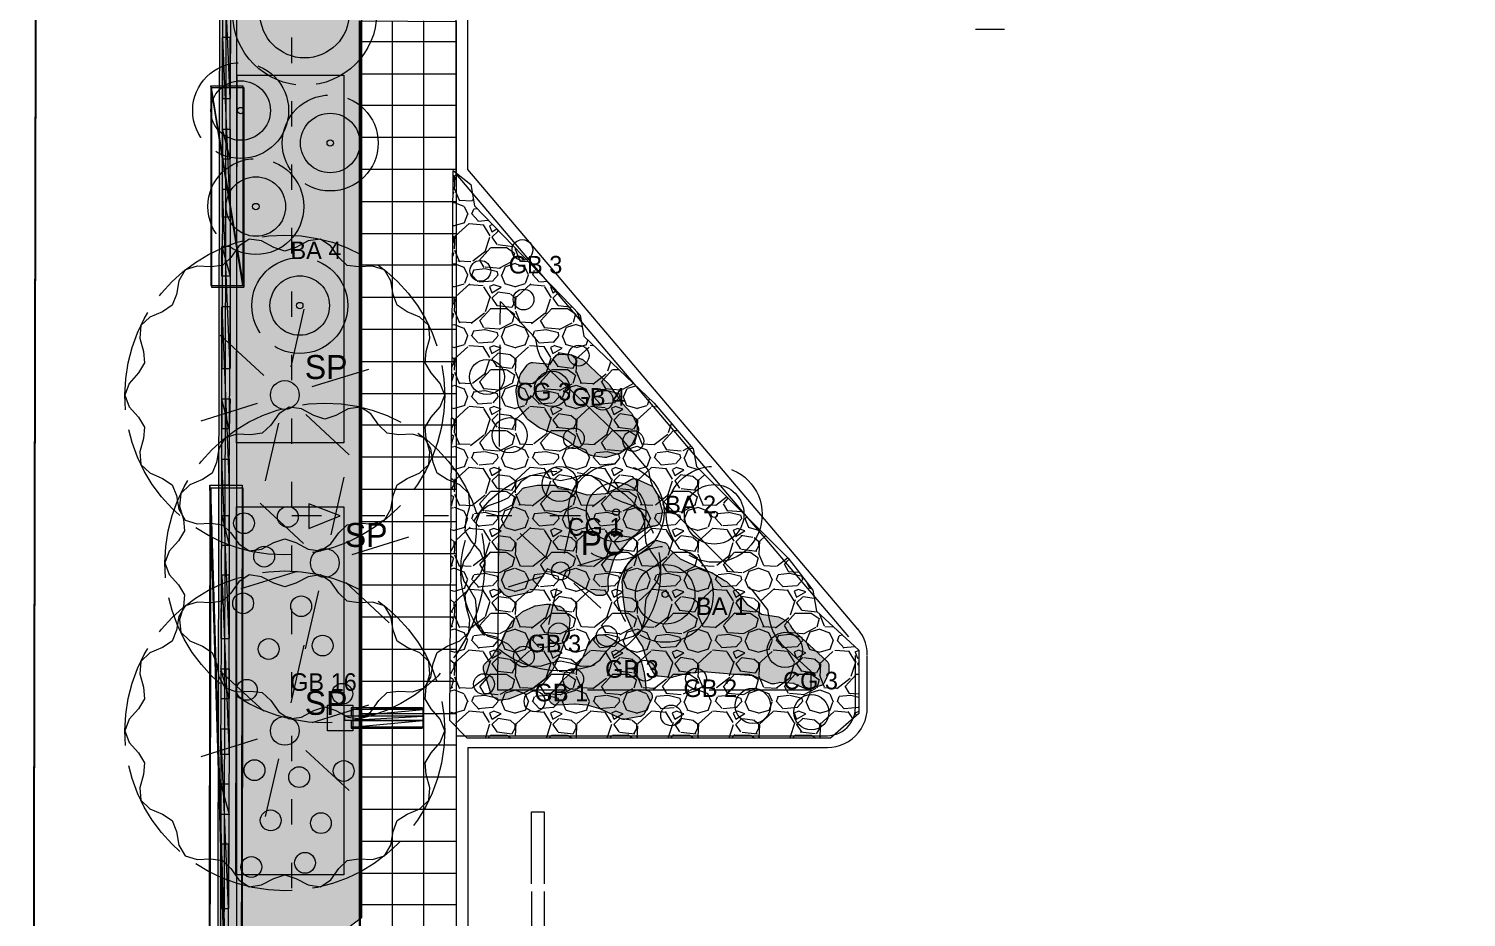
# Model space of a CAD drawing. Header units: metres. Extents: x 1 to 213, y 1 to 147.
# Drawn here: x 49.55 to 67.53, y 74.27 to 85.38 of the extents above; entities that cross this region are included whole.
import ezdxf

# ---------------------------------------------------------------- set-up
doc = ezdxf.new("R2010")
doc.units = ezdxf.units.M
doc.linetypes.add('DASHED', pattern=[1.524, 1.27, -0.254])
doc.layers.get('0').update_dxf_attribs({"lineweight": 0, "plot": 0})
for name, color, linetype, lineweight, plot in [('00-BASE-ARQUITECTURA', 8, 'Continuous', 0, False), ('PJ-ARBOLES', 94, 'Continuous', 0, False), ('PJ-ARBUSTOS', 82, 'Continuous', 0, False), ('PJ-COPA-ADULTA', 8, 'DASHED', 0, False), ('PJ-CUBRESUELOS', 150, 'Continuous', 0, False), ('PJ-ETIQUETAS', 7, 'Continuous', 0, False), ('PJ-GRAVILLA', 42, 'Continuous', 0, False), ('PJ-HERBACEAS', 212, 'Continuous', 0, False), ('PJ-LIMITE-JARDIN', 7, 'Continuous', 0, False), ('PJ-MASAS', 92, 'Continuous', 0, False), ('PJ-MASAS-RELLENO', 92, 'Continuous', 0, False), ('PJ-RIEGO-SECTORES', 5, 'Continuous', 0, False), ('PJ-VISIBILIDAD', 1, 'DASHED', 0, False)]:
    doc.layers.add(name, color=color, linetype=linetype, lineweight=lineweight, plot=plot)

# ---------------------------------------------------------------- blocks, each defined once
blk = doc.blocks.new('PJ_PC')
for p, q in [((0.05, 0.219), (0.152, 0.67)), ((-0.165, 0.153), (-0.504, 0.467)), ((0.215, 0.066), (0.657, 0.203)), ((-0.215, -0.066), (-0.657, -0.203)), ((0.165, -0.153), (0.504, -0.467)), ((-0.05, -0.219), (-0.152, -0.67))]:
    blk.add_line(p, q)
blk.add_lwpolyline([(1.25, 0), (1.212, 0.127), (1.131, 0.24), (1.07, 0.348), (1.056, 0.47), (1.055, 0.609), (1.011, 0.735), (0.906, 0.816), (0.774, 0.859), (0.661, 0.91), (0.578, 1.001), (0.496, 1.113), (0.386, 1.189), (0.253, 1.192), (0.121, 1.15), (0, 1.125), (-0.121, 1.15), (-0.253, 1.192), (-0.386, 1.189), (-0.496, 1.113), (-0.578, 1.001), (-0.661, 0.91), (-0.774, 0.859), (-0.906, 0.816), (-1.011, 0.735), (-1.055, 0.609), (-1.056, 0.47), (-1.07, 0.348), (-1.131, 0.24), (-1.212, 0.127), (-1.25, 0), (-1.212, -0.127), (-1.131, -0.24), (-1.07, -0.348), (-1.056, -0.47), (-1.055, -0.609), (-1.011, -0.735), (-0.906, -0.816), (-0.774, -0.859), (-0.661, -0.91), (-0.578, -1.001), (-0.496, -1.113), (-0.386, -1.189), (-0.253, -1.192), (-0.121, -1.15), (0, -1.125), (0.121, -1.15), (0.253, -1.192), (0.386, -1.189), (0.496, -1.113), (0.578, -1.001), (0.661, -0.91), (0.774, -0.859), (0.906, -0.816), (1.011, -0.735), (1.055, -0.609), (1.056, -0.47), (1.07, -0.348), (1.131, -0.24), (1.212, -0.127), (1.25, 0)], close=True)
blk.add_circle((0, 0), 0.113)
for tag, p, height in [('CODIGO', (0.15, 0.15), 0.2), ('ESPECIE', (0.15, -0.1), 0.15), ('ZONA', (0.15, -0.3), 0.15)]:
    blk.add_attdef(tag, p, '', height=height)
blk = doc.blocks.new('PJ_GB')
blk.add_circle((0, 0), 0.13)
for tag, p, height in [('CODIGO', (0.15, 0.15), 0.2), ('ESPECIE', (0.15, -0.1), 0.15), ('ZONA', (0.15, -0.3), 0.15)]:
    blk.add_attdef(tag, p, '', height=height)
blk = doc.blocks.new('PJ_CG')
blk.add_circle((0, 0), 0.22)
for tag, p, height in [('CODIGO', (0.15, 0.15), 0.2), ('ESPECIE', (0.15, -0.1), 0.15), ('ZONA', (0.15, -0.3), 0.15)]:
    blk.add_attdef(tag, p, '', height=height)
blk = doc.blocks.new('PJ_BA')
for radius in [0.372, 0.04]:
    blk.add_circle((0, 0), radius)
for tag, p, height in [('CODIGO', (0.15, 0.15), 0.2), ('ESPECIE', (0.15, -0.1), 0.15), ('ZONA', (0.15, -0.3), 0.15)]:
    blk.add_attdef(tag, p, '', height=height)
blk = doc.blocks.new('PJ_SP')
for p, q in [((0.08, 0.351), (0.244, 1.073)), ((-0.264, 0.245), (-0.807, 0.748)), ((0.344, 0.106), (1.051, 0.325)), ((-0.344, -0.106), (-1.051, -0.325)), ((-0.08, -0.351), (-0.244, -1.073)), ((0.264, -0.245), (0.807, -0.748))]:
    blk.add_line(p, q)
blk.add_lwpolyline([(2, 0), (1.945, 0.146), (1.829, 0.276), (1.755, 0.401), (1.768, 0.545), (1.815, 0.712), (1.802, 0.868), (1.689, 0.975), (1.529, 1.042), (1.407, 1.122), (1.356, 1.258), (1.326, 1.429), (1.247, 1.564), (1.098, 1.611), (0.925, 1.602), (0.781, 1.622), (0.676, 1.722), (0.575, 1.863), (0.445, 1.95), (0.291, 1.928), (0.138, 1.845), (0, 1.8), (-0.138, 1.845), (-0.291, 1.928), (-0.445, 1.95), (-0.575, 1.863), (-0.676, 1.722), (-0.781, 1.622), (-0.925, 1.602), (-1.098, 1.611), (-1.247, 1.564), (-1.326, 1.429), (-1.356, 1.258), (-1.407, 1.122), (-1.529, 1.042), (-1.689, 0.975), (-1.802, 0.868), (-1.815, 0.712), (-1.768, 0.545), (-1.755, 0.401), (-1.829, 0.276), (-1.945, 0.146), (-2, 0), (-1.945, -0.146), (-1.829, -0.276), (-1.755, -0.401), (-1.768, -0.545), (-1.815, -0.712), (-1.802, -0.868), (-1.689, -0.975), (-1.529, -1.042), (-1.407, -1.122), (-1.356, -1.258), (-1.326, -1.429), (-1.247, -1.564), (-1.098, -1.611), (-0.925, -1.602), (-0.781, -1.622), (-0.676, -1.722), (-0.575, -1.863), (-0.445, -1.95), (-0.291, -1.928), (-0.138, -1.845), (0, -1.8), (0.138, -1.845), (0.291, -1.928), (0.445, -1.95), (0.575, -1.863), (0.676, -1.722), (0.781, -1.622), (0.925, -1.602), (1.098, -1.611), (1.247, -1.564), (1.326, -1.429), (1.356, -1.258), (1.407, -1.122), (1.529, -1.042), (1.689, -0.975), (1.802, -0.868), (1.815, -0.712), (1.768, -0.545), (1.755, -0.401), (1.829, -0.276), (1.945, -0.146), (2, 0)], close=True)
blk.add_circle((0, 0), 0.18)
for tag, p, height in [('CODIGO', (0.15, 0.15), 0.2), ('ESPECIE', (0.15, -0.1), 0.15), ('ZONA', (0.15, -0.3), 0.15)]:
    blk.add_attdef(tag, p, '', height=height)
blk = doc.blocks.new('PJ_HS')
for radius in [0.558, 0.04]:
    blk.add_circle((0, 0), radius)
for tag, p, height in [('CODIGO', (0.15, 0.15), 0.2), ('ESPECIE', (0.15, -0.1), 0.15), ('ZONA', (0.15, -0.3), 0.15)]:
    blk.add_attdef(tag, p, '', height=height)

msp = doc.modelspace()

# ---------------------------------------------------------------- hatches: boundary and pattern name
at = {"layer": 'PJ-GRAVILLA'}
h = msp.add_hatch(dxfattribs=at)
h.set_pattern_fill('GRAVEL', scale=0.03)
h.paths.add_polyline_path([(53.8, 98.484), (53.8, 89.032), (53.754, 89.032), (53.534, 88.591), (53.534, 87.621), (53.71, 87.224), (53.71, 74.26), (53.534, 74.127), (52.652, 74.127), (52.476, 73.907), (52.476, 73.157), (52.652, 72.937), (53.578, 72.937), (53.71, 72.76), (53.71, 48.375), (53.578, 48.154), (52.828, 48.198), (52.476, 47.934), (52.476, 47.272), (52.696, 47.008), (53.578, 47.008), (53.71, 46.831), (53.71, 42.245), (52.961, 42.157), (51.947, 42.157), (51.858, 42.554), (51.947, 90.576), (52.035, 90.928), (51.991, 98.425), (52.079, 98.513), (53.8, 98.484)])
h = msp.add_hatch(dxfattribs=at)
h.set_pattern_fill('GRAVEL', scale=0.03)
h.paths.add_polyline_path([(54.857, 83.608), (55.077, 83.432), (55.121, 83.167), (56.444, 81.8), (56.489, 81.536), (57.37, 80.698), (57.856, 80.125), (57.9, 79.904), (59.046, 78.758), (59.355, 78.361), (59.399, 78.096), (59.928, 77.611), (59.928, 76.817), (59.575, 76.509), (55.033, 76.509), (54.813, 76.729), (54.857, 83.608)])
at = {"layer": 'PJ-MASAS-RELLENO'}
for points in [[(53.49, 80.2), (52.147, 80.2), (52.156, 84.8), (53.49, 84.8), (53.49, 80.2)], [(56.069, 81.185), (56.07, 81.187), (56.118, 81.27), (56.122, 81.276), (56.127, 81.283), (56.133, 81.288), (56.139, 81.293), (56.146, 81.298), (56.153, 81.302), (56.16, 81.305), (56.168, 81.307), (56.176, 81.308), (56.184, 81.309), (56.192, 81.309), (56.329, 81.301), (56.338, 81.3), (56.347, 81.298), (56.355, 81.295), (56.462, 81.25), (56.468, 81.247), (56.475, 81.244), (56.481, 81.239), (56.486, 81.235), (56.801, 80.936), (56.807, 80.93), (56.812, 80.923), (56.865, 80.843), (56.866, 80.842), (56.968, 80.702), (56.971, 80.698), (57.082, 80.579), (57.087, 80.573), (57.092, 80.566), (57.095, 80.559), (57.167, 80.406), (57.171, 80.399), (57.173, 80.391), (57.174, 80.383), (57.175, 80.375), (57.175, 80.367), (57.174, 80.359), (57.172, 80.351), (57.17, 80.344), (57.167, 80.336), (57.093, 80.187), (57.089, 80.181), (57.084, 80.174), (57.079, 80.168), (57.073, 80.163), (57.067, 80.158), (56.955, 80.078), (56.948, 80.074), (56.94, 80.07), (56.932, 80.067), (56.781, 80.022), (56.772, 80.02), (56.764, 80.019), (56.756, 80.019), (56.747, 80.02), (56.596, 80.041), (56.587, 80.042), (56.578, 80.045), (56.57, 80.049), (56.437, 80.117), (56.431, 80.12), (56.425, 80.124), (56.314, 80.208), (56.312, 80.209), (56.209, 80.276), (56.208, 80.277), (56.206, 80.278), (56.087, 80.326), (56.086, 80.327), (55.944, 80.387), (55.937, 80.391), (55.929, 80.395), (55.796, 80.489), (55.79, 80.494), (55.785, 80.499), (55.78, 80.504), (55.776, 80.51), (55.683, 80.647), (55.678, 80.654), (55.675, 80.662), (55.672, 80.67), (55.67, 80.678), (55.643, 80.84), (55.642, 80.848), (55.642, 80.857), (55.643, 80.865), (55.645, 80.873), (55.689, 81.035), (55.691, 81.042), (55.693, 81.048), (55.697, 81.055), (55.7, 81.061), (55.779, 81.171), (55.783, 81.177), (55.788, 81.183), (55.794, 81.188), (55.8, 81.192), (55.807, 81.196), (55.814, 81.199), (55.821, 81.202), (55.828, 81.203), (55.836, 81.205), (55.844, 81.205), (55.851, 81.205), (56.067, 81.185), (56.069, 81.185)], [(55.438, 78.373), (55.432, 78.379), (55.428, 78.386), (55.424, 78.394), (55.421, 78.401), (55.419, 78.409), (55.418, 78.417), (55.417, 78.426), (55.417, 78.434), (55.419, 78.442), (55.419, 78.442), (55.422, 78.467), (55.423, 78.47), (55.424, 78.496), (55.424, 78.498), (55.428, 79.083), (55.428, 79.091), (55.429, 79.098), (55.431, 79.106), (55.434, 79.113), (55.437, 79.12), (55.441, 79.126), (55.478, 79.183), (55.48, 79.185), (55.592, 79.385), (55.593, 79.387), (55.593, 79.388), (55.643, 79.53), (55.646, 79.537), (55.649, 79.544), (55.653, 79.55), (55.658, 79.556), (55.71, 79.616), (55.715, 79.622), (55.72, 79.627), (55.727, 79.631), (55.733, 79.635), (55.74, 79.638), (55.747, 79.641), (55.755, 79.643), (55.905, 79.672), (55.913, 79.674), (55.921, 79.674), (56.106, 79.673), (56.113, 79.673), (56.12, 79.672), (56.127, 79.67), (56.295, 79.625), (56.298, 79.624), (56.529, 79.551), (56.531, 79.55), (56.533, 79.55), (56.762, 79.568), (56.764, 79.568), (56.766, 79.569), (56.927, 79.649), (56.93, 79.651), (57.078, 79.742), (57.085, 79.746), (57.092, 79.749), (57.1, 79.751), (57.107, 79.753), (57.115, 79.754), (57.123, 79.754), (57.131, 79.753), (57.139, 79.752), (57.146, 79.75), (57.153, 79.747), (57.328, 79.667), (57.335, 79.664), (57.341, 79.66), (57.347, 79.655), (57.352, 79.65), (57.357, 79.645), (57.362, 79.639), (57.365, 79.632), (57.378, 79.609), (57.379, 79.608), (57.393, 79.584), (57.394, 79.582), (57.406, 79.564), (57.41, 79.557), (57.414, 79.549), (57.417, 79.542), (57.467, 79.367), (57.469, 79.359), (57.47, 79.352), (57.47, 79.344), (57.47, 79.337), (57.469, 79.329), (57.449, 79.225), (57.447, 79.217), (57.444, 79.21), (57.441, 79.203), (57.437, 79.196), (57.432, 79.19), (57.427, 79.184), (57.421, 79.179), (57.415, 79.174), (57.408, 79.17), (57.401, 79.167), (57.394, 79.164), (57.386, 79.162), (57.379, 79.161), (57.362, 79.159), (57.361, 79.159), (57.355, 79.158), (57.353, 79.157), (57.337, 79.154), (57.335, 79.154), (57.33, 79.152), (57.328, 79.152), (57.313, 79.147), (57.311, 79.146), (57.305, 79.144), (57.304, 79.143), (57.289, 79.137), (57.287, 79.136), (57.282, 79.134), (57.28, 79.133), (57.266, 79.125), (57.265, 79.124), (57.259, 79.121), (57.258, 79.121), (57.252, 79.116), (57.251, 79.116), (57.082, 79), (57.081, 78.999), (57.076, 78.995), (57.075, 78.995), (57.071, 78.991), (57.069, 78.99), (57.059, 78.982), (57.057, 78.98), (57.053, 78.977), (57.052, 78.976), (57.042, 78.966), (57.041, 78.965), (57.037, 78.961), (57.037, 78.96), (57.032, 78.955), (57.032, 78.955), (56.904, 78.807), (56.904, 78.806), (56.899, 78.8), (56.898, 78.799), (56.894, 78.794), (56.893, 78.792), (56.883, 78.779), (56.882, 78.777), (56.879, 78.772), (56.878, 78.77), (56.87, 78.755), (56.869, 78.754), (56.866, 78.748), (56.865, 78.746), (56.859, 78.731), (56.858, 78.729), (56.856, 78.723), (56.855, 78.722), (56.853, 78.714), (56.852, 78.713), (56.803, 78.552), (56.802, 78.551), (56.801, 78.544), (56.8, 78.543), (56.799, 78.538), (56.799, 78.536), (56.796, 78.523), (56.795, 78.521), (56.794, 78.516), (56.794, 78.514), (56.792, 78.5), (56.792, 78.498), (56.792, 78.493), (56.792, 78.492), (56.791, 78.478), (56.791, 78.476), (56.791, 78.47), (56.791, 78.469), (56.791, 78.462), (56.791, 78.462), (56.796, 78.377), (56.796, 78.369), (56.795, 78.361), (56.793, 78.354), (56.791, 78.346), (56.788, 78.339), (56.784, 78.332), (56.779, 78.325), (56.774, 78.319), (56.769, 78.313), (56.762, 78.308), (56.756, 78.304), (56.749, 78.3), (56.741, 78.298), (56.733, 78.295), (56.726, 78.294), (56.718, 78.293), (56.667, 78.292), (56.66, 78.292), (56.652, 78.293), (56.644, 78.295), (56.637, 78.297), (56.63, 78.3), (56.623, 78.304), (56.461, 78.406), (56.46, 78.406), (56.261, 78.533), (56.259, 78.534), (56.258, 78.534), (56.033, 78.625), (56.031, 78.626), (56.03, 78.624), (55.862, 78.365), (55.858, 78.359), (55.853, 78.353), (55.847, 78.347), (55.841, 78.343), (55.834, 78.338), (55.827, 78.335), (55.82, 78.332), (55.812, 78.33), (55.577, 78.279), (55.569, 78.277), (55.562, 78.277), (55.554, 78.277), (55.546, 78.278), (55.539, 78.28), (55.531, 78.282), (55.524, 78.285), (55.518, 78.289), (55.511, 78.293), (55.506, 78.298), (55.5, 78.303), (55.438, 78.373)], [(53.49, 74.8), (52.138, 74.8), (52.146, 79.4), (53.49, 79.4), (53.49, 74.8)], [(57.424, 77.283), (57.416, 77.284), (57.409, 77.286), (57.401, 77.289), (57.394, 77.292), (57.387, 77.296), (57.381, 77.301), (57.375, 77.307), (57.37, 77.313), (57.365, 77.319), (57.361, 77.326), (57.288, 77.467), (57.286, 77.473), (57.284, 77.478), (57.224, 77.657), (57.223, 77.658), (57.223, 77.66), (57.119, 77.819), (57.116, 77.824), (57.113, 77.83), (57.016, 78.046), (57.013, 78.053), (57.011, 78.06), (57.01, 78.068), (56.981, 78.271), (56.981, 78.278), (56.971, 78.471), (56.971, 78.478), (56.972, 78.485), (56.973, 78.492), (56.975, 78.498), (57.025, 78.66), (57.027, 78.668), (57.031, 78.676), (57.035, 78.683), (57.04, 78.689), (57.168, 78.837), (57.173, 78.842), (57.178, 78.847), (57.183, 78.851), (57.353, 78.968), (57.36, 78.972), (57.367, 78.975), (57.374, 78.978), (57.382, 78.98), (57.39, 78.981), (57.398, 78.982), (57.406, 78.981), (57.413, 78.98), (57.421, 78.978), (57.496, 78.956), (57.503, 78.954), (57.51, 78.951), (57.516, 78.947), (57.522, 78.943), (57.528, 78.938), (57.533, 78.932), (57.538, 78.926), (57.542, 78.92), (57.546, 78.913), (57.549, 78.906), (57.551, 78.899), (57.552, 78.892), (57.554, 78.88), (57.554, 78.878), (57.556, 78.877), (57.694, 78.753), (57.696, 78.751), (57.697, 78.75), (57.888, 78.662), (57.89, 78.661), (58.084, 78.582), (58.09, 78.579), (58.096, 78.576), (58.259, 78.477), (58.266, 78.472), (58.273, 78.466), (58.408, 78.337), (58.415, 78.33), (58.534, 78.181), (58.535, 78.179), (58.537, 78.178), (58.708, 78.062), (58.71, 78.061), (58.712, 78.06), (58.926, 78.024), (58.934, 78.022), (58.943, 78.019), (58.95, 78.015), (59.03, 77.972), (59.037, 77.968), (59.043, 77.963), (59.049, 77.957), (59.055, 77.951), (59.06, 77.944), (59.064, 77.937), (59.07, 77.923), (59.071, 77.921), (59.073, 77.917), (59.074, 77.915), (59.088, 77.892), (59.089, 77.891), (59.092, 77.887), (59.093, 77.885), (59.109, 77.864), (59.11, 77.862), (59.113, 77.859), (59.114, 77.857), (59.132, 77.838), (59.133, 77.836), (59.142, 77.827), (59.143, 77.827), (59.152, 77.817), (59.153, 77.817), (59.53, 77.471), (59.536, 77.465), (59.541, 77.459), (59.546, 77.452), (59.549, 77.444), (59.552, 77.437), (59.554, 77.429), (59.556, 77.421), (59.556, 77.412), (59.556, 77.349), (59.556, 77.341), (59.554, 77.333), (59.552, 77.325), (59.549, 77.317), (59.501, 77.208), (59.497, 77.201), (59.493, 77.194), (59.488, 77.188), (59.482, 77.182), (59.476, 77.177), (59.47, 77.172), (59.463, 77.168), (59.455, 77.165), (59.448, 77.163), (59.306, 77.126), (59.298, 77.124), (59.291, 77.124), (59.283, 77.123), (59.275, 77.124), (59.268, 77.125), (59.26, 77.128), (59.253, 77.13), (59.123, 77.189), (59.121, 77.19), (59.119, 77.19), (58.937, 77.203), (58.934, 77.203), (58.932, 77.202), (58.878, 77.188), (58.871, 77.186), (58.863, 77.186), (58.855, 77.185), (58.848, 77.186), (58.84, 77.187), (58.832, 77.189), (58.825, 77.192), (58.618, 77.285), (58.616, 77.286), (58.614, 77.286), (58.386, 77.306), (58.385, 77.306), (58.186, 77.32), (58.184, 77.32), (57.987, 77.339), (57.985, 77.339), (57.983, 77.339), (57.787, 77.318), (57.782, 77.317), (57.602, 77.27), (57.595, 77.268), (57.588, 77.267), (57.581, 77.267), (57.574, 77.268), (57.424, 77.283)], [(55.36, 77.544), (55.36, 77.544), (55.36, 77.551), (55.362, 77.558), (55.364, 77.566), (55.367, 77.572), (55.371, 77.579), (55.375, 77.585), (55.459, 77.7), (55.46, 77.701), (55.46, 77.703), (55.514, 77.835), (55.517, 77.841), (55.52, 77.847), (55.598, 77.971), (55.602, 77.977), (55.607, 77.982), (55.612, 77.987), (55.716, 78.084), (55.722, 78.089), (55.729, 78.094), (55.737, 78.098), (55.864, 78.157), (55.871, 78.16), (55.879, 78.162), (55.887, 78.164), (56.024, 78.183), (56.033, 78.184), (56.041, 78.184), (56.049, 78.183), (56.18, 78.16), (56.188, 78.158), (56.196, 78.155), (56.204, 78.152), (56.211, 78.147), (56.217, 78.142), (56.224, 78.136), (56.229, 78.13), (56.3, 78.039), (56.304, 78.033), (56.308, 78.026), (56.311, 78.019), (56.314, 78.012), (56.315, 78.005), (56.316, 77.997), (56.317, 77.99), (56.316, 77.982), (56.303, 77.841), (56.302, 77.833), (56.3, 77.825), (56.297, 77.817), (56.237, 77.678), (56.236, 77.676), (56.178, 77.525), (56.175, 77.519), (56.11, 77.382), (56.106, 77.375), (56.102, 77.368), (56.017, 77.256), (56.013, 77.25), (56.008, 77.245), (56.003, 77.241), (55.889, 77.151), (55.883, 77.146), (55.875, 77.142), (55.729, 77.068), (55.722, 77.065), (55.561, 77.002), (55.553, 77), (55.545, 76.998), (55.456, 76.984), (55.448, 76.983), (55.44, 76.983), (55.432, 76.983), (55.425, 76.985), (55.417, 76.987), (55.41, 76.99), (55.403, 76.993), (55.373, 77.011), (55.366, 77.016), (55.359, 77.021), (55.354, 77.026), (55.348, 77.033), (55.344, 77.04), (55.34, 77.047), (55.322, 77.086), (55.318, 77.097), (55.273, 77.25), (55.272, 77.251), (55.237, 77.363), (55.235, 77.371), (55.234, 77.379), (55.234, 77.387), (55.234, 77.395), (55.235, 77.403), (55.237, 77.411), (55.24, 77.418), (55.243, 77.425), (55.247, 77.432), (55.252, 77.439), (55.258, 77.444), (55.358, 77.543), (55.36, 77.544)], [(56.078, 76.952), (56.073, 76.958), (56.068, 76.963), (56.063, 76.97), (56.06, 76.977), (56.057, 76.984), (56.054, 76.991), (56.053, 76.999), (56.052, 77.006), (56.052, 77.014), (56.053, 77.022), (56.054, 77.029), (56.056, 77.037), (56.059, 77.044), (56.062, 77.051), (56.066, 77.057), (56.071, 77.063), (56.076, 77.069), (56.082, 77.074), (56.114, 77.099), (56.115, 77.1), (56.12, 77.104), (56.121, 77.105), (56.125, 77.109), (56.126, 77.11), (56.136, 77.119), (56.138, 77.12), (56.141, 77.124), (56.142, 77.125), (56.152, 77.136), (56.153, 77.137), (56.156, 77.141), (56.157, 77.142), (56.161, 77.147), (56.162, 77.148), (56.227, 77.235), (56.232, 77.242), (56.239, 77.248), (56.278, 77.281), (56.28, 77.283), (56.387, 77.387), (56.388, 77.388), (56.389, 77.389), (56.474, 77.509), (56.475, 77.511), (56.476, 77.513), (56.532, 77.646), (56.536, 77.654), (56.541, 77.662), (56.607, 77.755), (56.612, 77.761), (56.617, 77.767), (56.624, 77.772), (56.63, 77.777), (56.653, 77.791), (56.66, 77.795), (56.667, 77.798), (56.675, 77.8), (56.682, 77.801), (56.69, 77.802), (56.698, 77.802), (56.733, 77.801), (56.741, 77.8), (56.749, 77.799), (56.756, 77.797), (56.763, 77.794), (56.77, 77.79), (56.879, 77.728), (56.88, 77.727), (57.017, 77.644), (57.024, 77.639), (57.157, 77.536), (57.163, 77.531), (57.169, 77.524), (57.19, 77.499), (57.195, 77.493), (57.199, 77.487), (57.202, 77.481), (57.205, 77.474), (57.209, 77.462), (57.21, 77.459), (57.217, 77.434), (57.218, 77.43), (57.238, 77.352), (57.239, 77.348), (57.244, 77.323), (57.245, 77.319), (57.257, 77.239), (57.257, 77.235), (57.259, 77.21), (57.26, 77.206), (57.264, 77.117), (57.264, 77.115), (57.265, 77.111), (57.265, 77.109), (57.267, 77.109), (57.27, 77.109), (57.278, 77.108), (57.286, 77.106), (57.293, 77.104), (57.301, 77.101), (57.308, 77.097), (57.315, 77.093), (57.321, 77.087), (57.326, 77.082), (57.331, 77.075), (57.336, 77.069), (57.339, 77.062), (57.342, 77.054), (57.344, 77.046), (57.346, 77.039), (57.346, 77.031), (57.346, 77.023), (57.345, 77.015), (57.343, 77.007), (57.341, 76.999), (57.337, 76.992), (57.248, 76.819), (57.243, 76.812), (57.239, 76.806), (57.233, 76.8), (57.227, 76.794), (57.221, 76.79), (57.214, 76.785), (57.207, 76.782), (57.199, 76.779), (57.191, 76.778), (57.008, 76.744), (57, 76.743), (56.991, 76.743), (56.983, 76.743), (56.974, 76.745), (56.966, 76.747), (56.959, 76.751), (56.83, 76.813), (56.829, 76.814), (56.682, 76.878), (56.676, 76.879), (56.53, 76.919), (56.528, 76.919), (56.527, 76.919), (56.381, 76.932), (56.375, 76.932), (56.228, 76.925), (56.227, 76.925), (56.147, 76.921), (56.139, 76.921), (56.131, 76.922), (56.124, 76.923), (56.116, 76.926), (56.109, 76.929), (56.102, 76.932), (56.095, 76.937), (56.089, 76.942), (56.078, 76.952)]]:
    msp.add_hatch(color=7, dxfattribs=at).paths.add_polyline_path(points)

# ---------------------------------------------------------------- linework, layer by layer
at = {"layer": '00-BASE-ARQUITECTURA'}
for points in [[(49.548, 44.672), (49.749, 142.176)], [(49.558, 44.651), (49.759, 142.145)], [(52.066, 109.58), (51.982, 71.48), (51.929, 46.27), (51.918, 46.27)], [(88.547, 53.647), (88.547, 51.668), (74.387, 51.668), (72.842, 46.725), (52.151, 46.725), (52.151, 98.33), (67.783, 98.33)], [(59.803, 77.777), (54.892, 83.566), (54.892, 87.376)], [(59.919, 77.872), (55.04, 83.619), (55.04, 87.228), (55.04, 87.376)], [(51.971, 84.508), (52.066, 84.508), (51.971, 86.752), (51.971, 84.508)], [(52.066, 84.508), (51.971, 86.752), (52.077, 86.752), (52.066, 84.508)], [(54.892, 71.533), (54.892, 42.418), (53.696, 42.418), (53.686, 64.336), (53.686, 72.739), (53.686, 85.482), (54.892, 85.471), (54.892, 72.739)], [(53.696, 42.418), (53.696, 85.482)], [(54.098, 67.575), (54.098, 85.482)], [(54.49, 42.418), (54.49, 85.482)], [(52.066, 85.27), (51.971, 85.27), (52.066, 83.026), (52.066, 85.27)], [(51.971, 85.27), (52.066, 83.026), (51.971, 83.026), (51.971, 85.27)], [(52.839, 84.952), (52.839, 85.27)], [(61.39, 85.376), (61.75, 85.376)], [(54.892, 85.217), (53.686, 85.217)], [(54.892, 84.815), (53.686, 84.815)], [(51.823, 82.169), (52.225, 82.169), (51.823, 84.667), (51.823, 82.169)], [(52.225, 82.169), (51.823, 84.667), (52.225, 84.667), (52.225, 82.169)], [(51.834, 82.148), (52.236, 82.148), (51.834, 84.645), (51.834, 82.148)], [(52.236, 82.148), (51.834, 84.645), (52.236, 84.645), (52.236, 82.148)], [(52.839, 84.159), (52.839, 84.476)], [(54.892, 84.423), (53.686, 84.423)], [(51.971, 83.756), (52.066, 83.756), (51.971, 84.127), (51.971, 83.756)], [(52.066, 83.756), (51.971, 84.127), (52.066, 84.127), (52.066, 83.756)], [(54.892, 84.021), (53.686, 84.021)], [(52.839, 83.365), (52.839, 83.682)], [(54.892, 83.619), (53.686, 83.619)], [(51.961, 81.132), (52.066, 81.132), (51.971, 83.375), (51.961, 81.132)], [(52.066, 81.132), (51.971, 83.375), (52.066, 83.375), (52.066, 81.132)], [(54.892, 83.217), (53.686, 83.217)], [(52.839, 82.571), (52.839, 82.889)], [(54.892, 82.815), (53.686, 82.815)], [(52.066, 82.656), (51.961, 82.656), (52.066, 82.285), (52.066, 82.656)], [(51.961, 82.656), (52.066, 82.285), (51.961, 82.285), (51.961, 82.656)], [(54.892, 82.423), (53.686, 82.423)], [(52.839, 81.777), (52.839, 82.095)], [(54.892, 82.021), (53.686, 82.021)], [(52.066, 81.904), (51.961, 81.904), (52.056, 79.671), (52.066, 81.904)], [(51.961, 81.904), (52.056, 79.671), (51.961, 79.671), (51.961, 81.904)], [(54.892, 81.619), (53.686, 81.619)], [(52.839, 80.984), (52.839, 81.301)], [(54.892, 81.216), (53.686, 81.216)], [(51.961, 80.38), (52.056, 80.38), (51.961, 80.751), (51.961, 80.38)], [(52.056, 80.38), (51.961, 80.751), (52.066, 80.751), (52.056, 80.38)], [(54.892, 80.814), (53.686, 80.814)], [(52.839, 80.19), (52.839, 80.507)], [(54.892, 80.423), (53.686, 80.423)], [(54.892, 80.021), (53.686, 80.021)], [(51.95, 77.756), (52.056, 77.756), (51.961, 79.999), (51.95, 77.756)], [(52.056, 77.756), (51.961, 79.999), (52.056, 79.999), (52.056, 77.756)], [(51.791, 67.162), (52.193, 67.162), (51.812, 79.671), (51.791, 67.162)], [(52.193, 67.162), (51.812, 79.671), (52.215, 79.671), (52.193, 67.162)], [(52.839, 79.396), (52.839, 79.714)], [(51.802, 67.141), (52.204, 67.141), (51.823, 79.64), (51.802, 67.141)], [(52.204, 67.141), (51.823, 79.64), (52.225, 79.64), (52.204, 67.141)], [(54.892, 79.618), (53.686, 79.618)], [(52.056, 79.29), (51.961, 79.29), (52.056, 78.92), (52.056, 79.29)], [(51.961, 79.29), (52.056, 78.92), (51.961, 78.92), (51.961, 79.29)], [(53.209, 79.29), (52.839, 79.29)], [(53.442, 79.29), (53.051, 79.438), (53.051, 79.132), (53.442, 79.29)], [(54.003, 79.29), (53.686, 79.29)], [(54.797, 79.29), (54.479, 79.29)], [(55.591, 79.29), (55.273, 79.29)], [(56.448, 79.29), (56.067, 79.29)], [(54.892, 79.216), (53.686, 79.216)], [(52.839, 78.602), (52.839, 78.92)], [(54.892, 78.814), (53.686, 78.814)], [(51.961, 78.549), (52.056, 76.306), (51.95, 76.306), (51.961, 78.549)], [(52.056, 78.549), (51.961, 78.549), (52.056, 76.306), (52.056, 78.549)], [(54.892, 78.422), (53.686, 78.422)], [(52.839, 77.809), (52.839, 78.126)], [(54.892, 78.02), (53.686, 78.02)], [(60.036, 77.549), (60.033, 77.6), (60.025, 77.65), (60.013, 77.699), (59.996, 77.746), (59.974, 77.791), (59.947, 77.834), (59.916, 77.875)], [(54.892, 77.618), (53.686, 77.618)], [(59.888, 76.888), (59.888, 77.544)], [(60.036, 76.888), (60.036, 77.544)], [(51.95, 77.004), (52.056, 77.004), (51.95, 77.375), (51.95, 77.004)], [(52.056, 77.004), (51.95, 77.375), (52.056, 77.375), (52.056, 77.004)], [(52.839, 77.015), (52.839, 77.332)], [(54.892, 77.216), (53.686, 77.216)], [(54.479, 76.729), (53.495, 76.729), (54.479, 76.782), (54.479, 76.729)], [(53.495, 76.729), (54.479, 76.782), (53.495, 76.782), (53.495, 76.729)], [(54.479, 76.867), (53.58, 76.867), (54.469, 76.888), (54.479, 76.867)], [(53.58, 76.867), (54.469, 76.888), (53.58, 76.888), (53.58, 76.867)], [(54.479, 76.782), (53.58, 76.782), (54.479, 76.867), (54.479, 76.782)], [(53.58, 76.782), (54.479, 76.867), (53.58, 76.867), (53.58, 76.782)], [(54.892, 76.814), (53.686, 76.814)], [(53.813, 76.888), (54.469, 76.888), (53.813, 76.888)], [(53.813, 76.634), (54.469, 76.634), (54.479, 76.644), (54.479, 76.867), (54.469, 76.888), (53.813, 76.888)], [(59.533, 76.539), (59.573, 76.541), (59.612, 76.548), (59.65, 76.559), (59.687, 76.574), (59.721, 76.593), (59.754, 76.616), (59.784, 76.642), (59.81, 76.672), (59.833, 76.705), (59.852, 76.739), (59.868, 76.776), (59.879, 76.814), (59.885, 76.853), (59.888, 76.893)], [(59.533, 76.39), (59.59, 76.394), (59.645, 76.403), (59.699, 76.419), (59.751, 76.44), (59.8, 76.467), (59.846, 76.5), (59.888, 76.538), (59.926, 76.58), (59.959, 76.626), (59.986, 76.675), (60.007, 76.727), (60.023, 76.781), (60.032, 76.836), (60.036, 76.893)], [(51.95, 74.38), (52.045, 74.38), (51.95, 76.623), (51.95, 74.38)], [(52.045, 74.38), (51.95, 76.623), (52.056, 76.623), (52.045, 74.38)], [(54.479, 76.644), (53.58, 76.644), (54.479, 76.729), (54.479, 76.644)], [(53.58, 76.644), (54.479, 76.729), (53.58, 76.729), (53.58, 76.644)], [(54.479, 76.729), (53.58, 76.729), (54.479, 76.729)], [(53.58, 76.729), (54.479, 76.729), (53.58, 76.729)], [(54.469, 76.634), (53.58, 76.634), (54.479, 76.644), (54.469, 76.634)], [(53.58, 76.634), (54.479, 76.644), (53.58, 76.644), (53.58, 76.634)], [(54.469, 76.634), (54.469, 76.634), (53.58, 76.634), (54.469, 76.634), (53.58, 76.634), (53.813, 76.634), (54.469, 76.634)], [(52.839, 76.221), (52.839, 76.539)], [(54.892, 76.422), (53.686, 76.422)], [(54.892, 76.539), (59.538, 76.539)], [(55.04, 76.39), (55.04, 72.887)], [(55.04, 76.39), (59.538, 76.39)], [(52.056, 75.935), (51.95, 75.935), (52.056, 75.554), (52.056, 75.935)], [(51.95, 75.935), (52.056, 75.554), (51.95, 75.554), (51.95, 75.935)], [(54.892, 76.02), (53.686, 76.02)], [(52.839, 75.427), (52.839, 75.745)], [(54.892, 75.618), (53.686, 75.618)], [(55.834, 74.687), (55.834, 75.586), (55.993, 75.586)], [(55.993, 75.586), (55.993, 74.687)], [(52.045, 75.184), (51.95, 75.184), (52.045, 72.94), (52.045, 75.184)], [(51.95, 75.184), (52.045, 72.94), (51.95, 72.94), (51.95, 75.184)], [(54.892, 75.216), (53.686, 75.216)], [(52.839, 74.634), (52.839, 74.951)], [(54.892, 74.814), (53.686, 74.814)], [(55.834, 74.591), (55.834, 73.692)], [(55.993, 74.591), (55.993, 73.692)], [(54.892, 74.422), (53.686, 74.422)]]:
    msp.add_lwpolyline(points, dxfattribs=at)
msp.add_lwpolyline([(53.284, 76.602), (53.284, 76.92), (53.601, 76.92), (53.601, 76.602)], close=True, dxfattribs=at)
at = {"layer": 'PJ-COPA-ADULTA'}
for centre, radius in [((52.998, 85.574), 0.9), ((52.198, 84.358), 0.6), ((53.318, 83.952), 0.6), ((52.388, 83.157), 0.6), ((52.75, 80.8), 2), ((52.937, 81.919), 0.6), ((53.25, 78.7), 2), ((56.2, 78.6), 1.25), ((56.894, 79.335), 0.6), ((58.121, 79.308), 0.6), ((57.508, 78.307), 0.6), ((52.75, 76.6), 2)]:
    msp.add_circle(centre, radius, dxfattribs=at)
at = {"layer": 'PJ-LIMITE-JARDIN'}
msp.add_lwpolyline([(51.858, 42.554), (51.947, 90.576), (52.035, 90.928), (51.991, 98.425), (52.079, 98.513), (53.8, 98.484), (53.8, 98.484), (53.8, 89.032), (53.754, 89.032), (53.534, 88.591), (53.534, 87.621), (53.71, 87.224), (53.71, 74.26), (53.534, 74.127), (52.652, 74.127), (52.476, 73.907), (52.476, 73.157), (52.652, 72.937), (53.578, 72.937), (53.71, 72.76), (53.71, 48.375)], dxfattribs=at)
msp.add_lwpolyline([(54.857, 83.608), (55.077, 83.432), (55.121, 83.167), (56.444, 81.8), (56.489, 81.536), (57.37, 80.698), (57.856, 80.125), (57.9, 79.904), (59.046, 78.758), (59.355, 78.361), (59.399, 78.096), (59.928, 77.611), (59.928, 76.817), (59.575, 76.509), (55.033, 76.509), (54.813, 76.729), (54.857, 83.608)], close=True, dxfattribs=at)
at = {"layer": 'PJ-MASAS'}
for points in [[(53.49, 80.2), (52.147, 80.2), (52.156, 84.8), (53.49, 84.8), (53.49, 80.2)], [(56.069, 81.185), (56.07, 81.187), (56.118, 81.27), (56.122, 81.276), (56.127, 81.283), (56.133, 81.288), (56.139, 81.293), (56.146, 81.298), (56.153, 81.302), (56.16, 81.305), (56.168, 81.307), (56.176, 81.308), (56.184, 81.309), (56.192, 81.309), (56.329, 81.301), (56.338, 81.3), (56.347, 81.298), (56.355, 81.295), (56.462, 81.25), (56.468, 81.247), (56.475, 81.244), (56.481, 81.239), (56.486, 81.235), (56.801, 80.936), (56.807, 80.93), (56.812, 80.923), (56.865, 80.843), (56.866, 80.842), (56.968, 80.702), (56.971, 80.698), (57.082, 80.579), (57.087, 80.573), (57.092, 80.566), (57.095, 80.559), (57.167, 80.406), (57.171, 80.399), (57.173, 80.391), (57.174, 80.383), (57.175, 80.375), (57.175, 80.367), (57.174, 80.359), (57.172, 80.351), (57.17, 80.344), (57.167, 80.336), (57.093, 80.187), (57.089, 80.181), (57.084, 80.174), (57.079, 80.168), (57.073, 80.163), (57.067, 80.158), (56.955, 80.078), (56.948, 80.074), (56.94, 80.07), (56.932, 80.067), (56.781, 80.022), (56.772, 80.02), (56.764, 80.019), (56.756, 80.019), (56.747, 80.02), (56.596, 80.041), (56.587, 80.042), (56.578, 80.045), (56.57, 80.049), (56.437, 80.117), (56.431, 80.12), (56.425, 80.124), (56.314, 80.208), (56.312, 80.209), (56.209, 80.276), (56.208, 80.277), (56.206, 80.278), (56.087, 80.326), (56.086, 80.327), (55.944, 80.387), (55.937, 80.391), (55.929, 80.395), (55.796, 80.489), (55.79, 80.494), (55.785, 80.499), (55.78, 80.504), (55.776, 80.51), (55.683, 80.647), (55.678, 80.654), (55.675, 80.662), (55.672, 80.67), (55.67, 80.678), (55.643, 80.84), (55.642, 80.848), (55.642, 80.857), (55.643, 80.865), (55.645, 80.873), (55.689, 81.035), (55.691, 81.042), (55.693, 81.048), (55.697, 81.055), (55.7, 81.061), (55.779, 81.171), (55.783, 81.177), (55.788, 81.183), (55.794, 81.188), (55.8, 81.192), (55.807, 81.196), (55.814, 81.199), (55.821, 81.202), (55.828, 81.203), (55.836, 81.205), (55.844, 81.205), (55.851, 81.205), (56.067, 81.185), (56.069, 81.185)], [(55.438, 78.373), (55.432, 78.379), (55.428, 78.386), (55.424, 78.394), (55.421, 78.401), (55.419, 78.409), (55.418, 78.417), (55.417, 78.426), (55.417, 78.434), (55.419, 78.442), (55.419, 78.442), (55.422, 78.467), (55.423, 78.47), (55.424, 78.496), (55.424, 78.498), (55.428, 79.083), (55.428, 79.091), (55.429, 79.098), (55.431, 79.106), (55.434, 79.113), (55.437, 79.12), (55.441, 79.126), (55.478, 79.183), (55.48, 79.185), (55.592, 79.385), (55.593, 79.387), (55.593, 79.388), (55.643, 79.53), (55.646, 79.537), (55.649, 79.544), (55.653, 79.55), (55.658, 79.556), (55.71, 79.616), (55.715, 79.622), (55.72, 79.627), (55.727, 79.631), (55.733, 79.635), (55.74, 79.638), (55.747, 79.641), (55.755, 79.643), (55.905, 79.672), (55.913, 79.674), (55.921, 79.674), (56.106, 79.673), (56.113, 79.673), (56.12, 79.672), (56.127, 79.67), (56.295, 79.625), (56.298, 79.624), (56.529, 79.551), (56.531, 79.55), (56.533, 79.55), (56.762, 79.568), (56.764, 79.568), (56.766, 79.569), (56.927, 79.649), (56.93, 79.651), (57.078, 79.742), (57.085, 79.746), (57.092, 79.749), (57.1, 79.751), (57.107, 79.753), (57.115, 79.754), (57.123, 79.754), (57.131, 79.753), (57.139, 79.752), (57.146, 79.75), (57.153, 79.747), (57.328, 79.667), (57.335, 79.664), (57.341, 79.66), (57.347, 79.655), (57.352, 79.65), (57.357, 79.645), (57.362, 79.639), (57.365, 79.632), (57.378, 79.609), (57.379, 79.608), (57.393, 79.584), (57.394, 79.582), (57.406, 79.564), (57.41, 79.557), (57.414, 79.549), (57.417, 79.542), (57.467, 79.367), (57.469, 79.359), (57.47, 79.352), (57.47, 79.344), (57.47, 79.337), (57.469, 79.329), (57.449, 79.225), (57.447, 79.217), (57.444, 79.21), (57.441, 79.203), (57.437, 79.196), (57.432, 79.19), (57.427, 79.184), (57.421, 79.179), (57.415, 79.174), (57.408, 79.17), (57.401, 79.167), (57.394, 79.164), (57.386, 79.162), (57.379, 79.161), (57.362, 79.159), (57.361, 79.159), (57.355, 79.158), (57.353, 79.157), (57.337, 79.154), (57.335, 79.154), (57.33, 79.152), (57.328, 79.152), (57.313, 79.147), (57.311, 79.146), (57.305, 79.144), (57.304, 79.143), (57.289, 79.137), (57.287, 79.136), (57.282, 79.134), (57.28, 79.133), (57.266, 79.125), (57.265, 79.124), (57.259, 79.121), (57.258, 79.121), (57.252, 79.116), (57.251, 79.116), (57.082, 79), (57.081, 78.999), (57.076, 78.995), (57.075, 78.995), (57.071, 78.991), (57.069, 78.99), (57.059, 78.982), (57.057, 78.98), (57.053, 78.977), (57.052, 78.976), (57.042, 78.966), (57.041, 78.965), (57.037, 78.961), (57.037, 78.96), (57.032, 78.955), (57.032, 78.955), (56.904, 78.807), (56.904, 78.806), (56.899, 78.8), (56.898, 78.799), (56.894, 78.794), (56.893, 78.792), (56.883, 78.779), (56.882, 78.777), (56.879, 78.772), (56.878, 78.77), (56.87, 78.755), (56.869, 78.754), (56.866, 78.748), (56.865, 78.746), (56.859, 78.731), (56.858, 78.729), (56.856, 78.723), (56.855, 78.722), (56.853, 78.714), (56.852, 78.713), (56.803, 78.552), (56.802, 78.551), (56.801, 78.544), (56.8, 78.543), (56.799, 78.538), (56.799, 78.536), (56.796, 78.523), (56.795, 78.521), (56.794, 78.516), (56.794, 78.514), (56.792, 78.5), (56.792, 78.498), (56.792, 78.493), (56.792, 78.492), (56.791, 78.478), (56.791, 78.476), (56.791, 78.47), (56.791, 78.469), (56.791, 78.462), (56.791, 78.462), (56.796, 78.377), (56.796, 78.369), (56.795, 78.361), (56.793, 78.354), (56.791, 78.346), (56.788, 78.339), (56.784, 78.332), (56.779, 78.325), (56.774, 78.319), (56.769, 78.313), (56.762, 78.308), (56.756, 78.304), (56.749, 78.3), (56.741, 78.298), (56.733, 78.295), (56.726, 78.294), (56.718, 78.293), (56.667, 78.292), (56.66, 78.292), (56.652, 78.293), (56.644, 78.295), (56.637, 78.297), (56.63, 78.3), (56.623, 78.304), (56.461, 78.406), (56.46, 78.406), (56.261, 78.533), (56.259, 78.534), (56.258, 78.534), (56.033, 78.625), (56.031, 78.626), (56.03, 78.624), (55.862, 78.365), (55.858, 78.359), (55.853, 78.353), (55.847, 78.347), (55.841, 78.343), (55.834, 78.338), (55.827, 78.335), (55.82, 78.332), (55.812, 78.33), (55.577, 78.279), (55.569, 78.277), (55.562, 78.277), (55.554, 78.277), (55.546, 78.278), (55.539, 78.28), (55.531, 78.282), (55.524, 78.285), (55.518, 78.289), (55.511, 78.293), (55.506, 78.298), (55.5, 78.303), (55.438, 78.373)], [(53.49, 74.8), (52.138, 74.8), (52.146, 79.4), (53.49, 79.4), (53.49, 74.8)], [(57.424, 77.283), (57.416, 77.284), (57.409, 77.286), (57.401, 77.289), (57.394, 77.292), (57.387, 77.296), (57.381, 77.301), (57.375, 77.307), (57.37, 77.313), (57.365, 77.319), (57.361, 77.326), (57.288, 77.467), (57.286, 77.473), (57.284, 77.478), (57.224, 77.657), (57.223, 77.658), (57.223, 77.66), (57.119, 77.819), (57.116, 77.824), (57.113, 77.83), (57.016, 78.046), (57.013, 78.053), (57.011, 78.06), (57.01, 78.068), (56.981, 78.271), (56.981, 78.278), (56.971, 78.471), (56.971, 78.478), (56.972, 78.485), (56.973, 78.492), (56.975, 78.498), (57.025, 78.66), (57.027, 78.668), (57.031, 78.676), (57.035, 78.683), (57.04, 78.689), (57.168, 78.837), (57.173, 78.842), (57.178, 78.847), (57.183, 78.851), (57.353, 78.968), (57.36, 78.972), (57.367, 78.975), (57.374, 78.978), (57.382, 78.98), (57.39, 78.981), (57.398, 78.982), (57.406, 78.981), (57.413, 78.98), (57.421, 78.978), (57.496, 78.956), (57.503, 78.954), (57.51, 78.951), (57.516, 78.947), (57.522, 78.943), (57.528, 78.938), (57.533, 78.932), (57.538, 78.926), (57.542, 78.92), (57.546, 78.913), (57.549, 78.906), (57.551, 78.899), (57.552, 78.892), (57.554, 78.88), (57.554, 78.878), (57.556, 78.877), (57.694, 78.753), (57.696, 78.751), (57.697, 78.75), (57.888, 78.662), (57.89, 78.661), (58.084, 78.582), (58.09, 78.579), (58.096, 78.576), (58.259, 78.477), (58.266, 78.472), (58.273, 78.466), (58.408, 78.337), (58.415, 78.33), (58.534, 78.181), (58.535, 78.179), (58.537, 78.178), (58.708, 78.062), (58.71, 78.061), (58.712, 78.06), (58.926, 78.024), (58.934, 78.022), (58.943, 78.019), (58.95, 78.015), (59.03, 77.972), (59.037, 77.968), (59.043, 77.963), (59.049, 77.957), (59.055, 77.951), (59.06, 77.944), (59.064, 77.937), (59.07, 77.923), (59.071, 77.921), (59.073, 77.917), (59.074, 77.915), (59.088, 77.892), (59.089, 77.891), (59.092, 77.887), (59.093, 77.885), (59.109, 77.864), (59.11, 77.862), (59.113, 77.859), (59.114, 77.857), (59.132, 77.838), (59.133, 77.836), (59.142, 77.827), (59.143, 77.827), (59.152, 77.817), (59.153, 77.817), (59.53, 77.471), (59.536, 77.465), (59.541, 77.459), (59.546, 77.452), (59.549, 77.444), (59.552, 77.437), (59.554, 77.429), (59.556, 77.421), (59.556, 77.412), (59.556, 77.349), (59.556, 77.341), (59.554, 77.333), (59.552, 77.325), (59.549, 77.317), (59.501, 77.208), (59.497, 77.201), (59.493, 77.194), (59.488, 77.188), (59.482, 77.182), (59.476, 77.177), (59.47, 77.172), (59.463, 77.168), (59.455, 77.165), (59.448, 77.163), (59.306, 77.126), (59.298, 77.124), (59.291, 77.124), (59.283, 77.123), (59.275, 77.124), (59.268, 77.125), (59.26, 77.128), (59.253, 77.13), (59.123, 77.189), (59.121, 77.19), (59.119, 77.19), (58.937, 77.203), (58.934, 77.203), (58.932, 77.202), (58.878, 77.188), (58.871, 77.186), (58.863, 77.186), (58.855, 77.185), (58.848, 77.186), (58.84, 77.187), (58.832, 77.189), (58.825, 77.192), (58.618, 77.285), (58.616, 77.286), (58.614, 77.286), (58.386, 77.306), (58.385, 77.306), (58.186, 77.32), (58.184, 77.32), (57.987, 77.339), (57.985, 77.339), (57.983, 77.339), (57.787, 77.318), (57.782, 77.317), (57.602, 77.27), (57.595, 77.268), (57.588, 77.267), (57.581, 77.267), (57.574, 77.268), (57.424, 77.283)], [(55.36, 77.544), (55.36, 77.544), (55.36, 77.551), (55.362, 77.558), (55.364, 77.566), (55.367, 77.572), (55.371, 77.579), (55.375, 77.585), (55.459, 77.7), (55.46, 77.701), (55.46, 77.703), (55.514, 77.835), (55.517, 77.841), (55.52, 77.847), (55.598, 77.971), (55.602, 77.977), (55.607, 77.982), (55.612, 77.987), (55.716, 78.084), (55.722, 78.089), (55.729, 78.094), (55.737, 78.098), (55.864, 78.157), (55.871, 78.16), (55.879, 78.162), (55.887, 78.164), (56.024, 78.183), (56.033, 78.184), (56.041, 78.184), (56.049, 78.183), (56.18, 78.16), (56.188, 78.158), (56.196, 78.155), (56.204, 78.152), (56.211, 78.147), (56.217, 78.142), (56.224, 78.136), (56.229, 78.13), (56.3, 78.039), (56.304, 78.033), (56.308, 78.026), (56.311, 78.019), (56.314, 78.012), (56.315, 78.005), (56.316, 77.997), (56.317, 77.99), (56.316, 77.982), (56.303, 77.841), (56.302, 77.833), (56.3, 77.825), (56.297, 77.817), (56.237, 77.678), (56.236, 77.676), (56.178, 77.525), (56.175, 77.519), (56.11, 77.382), (56.106, 77.375), (56.102, 77.368), (56.017, 77.256), (56.013, 77.25), (56.008, 77.245), (56.003, 77.241), (55.889, 77.151), (55.883, 77.146), (55.875, 77.142), (55.729, 77.068), (55.722, 77.065), (55.561, 77.002), (55.553, 77), (55.545, 76.998), (55.456, 76.984), (55.448, 76.983), (55.44, 76.983), (55.432, 76.983), (55.425, 76.985), (55.417, 76.987), (55.41, 76.99), (55.403, 76.993), (55.373, 77.011), (55.366, 77.016), (55.359, 77.021), (55.354, 77.026), (55.348, 77.033), (55.344, 77.04), (55.34, 77.047), (55.322, 77.086), (55.318, 77.097), (55.273, 77.25), (55.272, 77.251), (55.237, 77.363), (55.235, 77.371), (55.234, 77.379), (55.234, 77.387), (55.234, 77.395), (55.235, 77.403), (55.237, 77.411), (55.24, 77.418), (55.243, 77.425), (55.247, 77.432), (55.252, 77.439), (55.258, 77.444), (55.358, 77.543), (55.36, 77.544)], [(56.078, 76.952), (56.073, 76.958), (56.068, 76.963), (56.063, 76.97), (56.06, 76.977), (56.057, 76.984), (56.054, 76.991), (56.053, 76.999), (56.052, 77.006), (56.052, 77.014), (56.053, 77.022), (56.054, 77.029), (56.056, 77.037), (56.059, 77.044), (56.062, 77.051), (56.066, 77.057), (56.071, 77.063), (56.076, 77.069), (56.082, 77.074), (56.114, 77.099), (56.115, 77.1), (56.12, 77.104), (56.121, 77.105), (56.125, 77.109), (56.126, 77.11), (56.136, 77.119), (56.138, 77.12), (56.141, 77.124), (56.142, 77.125), (56.152, 77.136), (56.153, 77.137), (56.156, 77.141), (56.157, 77.142), (56.161, 77.147), (56.162, 77.148), (56.227, 77.235), (56.232, 77.242), (56.239, 77.248), (56.278, 77.281), (56.28, 77.283), (56.387, 77.387), (56.388, 77.388), (56.389, 77.389), (56.474, 77.509), (56.475, 77.511), (56.476, 77.513), (56.532, 77.646), (56.536, 77.654), (56.541, 77.662), (56.607, 77.755), (56.612, 77.761), (56.617, 77.767), (56.624, 77.772), (56.63, 77.777), (56.653, 77.791), (56.66, 77.795), (56.667, 77.798), (56.675, 77.8), (56.682, 77.801), (56.69, 77.802), (56.698, 77.802), (56.733, 77.801), (56.741, 77.8), (56.749, 77.799), (56.756, 77.797), (56.763, 77.794), (56.77, 77.79), (56.879, 77.728), (56.88, 77.727), (57.017, 77.644), (57.024, 77.639), (57.157, 77.536), (57.163, 77.531), (57.169, 77.524), (57.19, 77.499), (57.195, 77.493), (57.199, 77.487), (57.202, 77.481), (57.205, 77.474), (57.209, 77.462), (57.21, 77.459), (57.217, 77.434), (57.218, 77.43), (57.238, 77.352), (57.239, 77.348), (57.244, 77.323), (57.245, 77.319), (57.257, 77.239), (57.257, 77.235), (57.259, 77.21), (57.26, 77.206), (57.264, 77.117), (57.264, 77.115), (57.265, 77.111), (57.265, 77.109), (57.267, 77.109), (57.27, 77.109), (57.278, 77.108), (57.286, 77.106), (57.293, 77.104), (57.301, 77.101), (57.308, 77.097), (57.315, 77.093), (57.321, 77.087), (57.326, 77.082), (57.331, 77.075), (57.336, 77.069), (57.339, 77.062), (57.342, 77.054), (57.344, 77.046), (57.346, 77.039), (57.346, 77.031), (57.346, 77.023), (57.345, 77.015), (57.343, 77.007), (57.341, 76.999), (57.337, 76.992), (57.248, 76.819), (57.243, 76.812), (57.239, 76.806), (57.233, 76.8), (57.227, 76.794), (57.221, 76.79), (57.214, 76.785), (57.207, 76.782), (57.199, 76.779), (57.191, 76.778), (57.008, 76.744), (57, 76.743), (56.991, 76.743), (56.983, 76.743), (56.974, 76.745), (56.966, 76.747), (56.959, 76.751), (56.83, 76.813), (56.829, 76.814), (56.682, 76.878), (56.676, 76.879), (56.53, 76.919), (56.528, 76.919), (56.527, 76.919), (56.381, 76.932), (56.375, 76.932), (56.228, 76.925), (56.227, 76.925), (56.147, 76.921), (56.139, 76.921), (56.131, 76.922), (56.124, 76.923), (56.116, 76.926), (56.109, 76.929), (56.102, 76.932), (56.095, 76.937), (56.089, 76.942), (56.078, 76.952)]]:
    msp.add_lwpolyline(points, close=True, dxfattribs=at)
at = {"layer": 'PJ-RIEGO-SECTORES'}
msp.add_lwpolyline([(51.858, 42.554), (51.947, 90.576), (52.035, 90.928), (51.991, 98.425), (52.079, 98.513), (53.8, 98.484), (53.8, 89.032), (53.754, 89.032), (53.754, 89.032), (53.534, 88.591), (53.534, 87.621), (53.71, 87.224), (53.71, 74.26), (53.534, 74.127), (52.652, 74.127), (52.476, 73.907), (52.476, 73.157), (52.652, 72.937), (53.578, 72.937), (53.71, 72.76), (53.71, 48.375)], dxfattribs=at)
msp.add_lwpolyline([(55.121, 83.167), (56.444, 81.8), (56.489, 81.536), (57.37, 80.698), (57.856, 80.125), (57.9, 79.904), (59.046, 78.758), (59.355, 78.361), (59.399, 78.096), (59.928, 77.611), (59.928, 76.817), (59.575, 76.509), (55.033, 76.509), (54.813, 76.729), (54.857, 83.608), (55.077, 83.432), (55.121, 83.167)], close=True, dxfattribs=at)
at = {"layer": 'PJ-VISIBILIDAD'}
msp.add_lwpolyline([(55.415, 77.109), (55.446, 81.969), (55.883, 81.517), (55.897, 81.437), (55.908, 81.383), (55.925, 81.33), (55.946, 81.279), (55.972, 81.23), (56.002, 81.184), (56.037, 81.141), (56.075, 81.101), (56.934, 80.285), (57.298, 79.855), (57.311, 79.786), (57.326, 79.729), (57.345, 79.674), (57.371, 79.621), (57.401, 79.571), (57.436, 79.523), (57.475, 79.48), (58.595, 78.36), (58.788, 78.112), (58.807, 77.998), (58.819, 77.942), (58.836, 77.888), (58.859, 77.835), (58.886, 77.785), (58.917, 77.738), (58.953, 77.694), (58.993, 77.654), (59.328, 77.347), (59.328, 77.109), (55.415, 77.109)], close=True, dxfattribs=at)

# ---------------------------------------------------------------- block references
at = {"layer": 'PJ-ARBOLES'}
for name, p in [('PJ_SP', (52.75, 80.8)), ('PJ_SP', (53.25, 78.7)), ('PJ_PC', (56.2, 78.6)), ('PJ_SP', (52.75, 76.6))]:
    msp.add_blockref(name, p, dxfattribs=at)
at = {"layer": 'PJ-ARBUSTOS'}
for name, p in [('PJ_HS', (52.998, 85.574)), ('PJ_BA', (52.198, 84.358)), ('PJ_BA', (53.318, 83.952)), ('PJ_BA', (52.388, 83.157)), ('PJ_BA', (52.937, 81.919)), ('PJ_BA', (56.894, 79.335)), ('PJ_BA', (58.121, 79.308)), ('PJ_BA', (57.508, 78.307))]:
    msp.add_blockref(name, p, dxfattribs=at)
at = {"layer": 'PJ-CUBRESUELOS'}
for p in [(55.722, 82.614), (55.196, 82.353), (55.736, 81.994), (56.426, 81.293), (56.725, 80.741), (56.366, 80.257), (57.109, 80.224), (52.24, 79.197), (52.788, 79.276), (52.492, 78.779), (52.229, 78.195), (52.955, 78.158), (56.176, 77.819), (56.778, 77.785), (52.548, 77.623), (53.223, 77.666), (55.74, 77.529), (55.242, 77.185), (56.358, 77.247), (57.255, 77.353), (57.893, 77.252), (52.276, 77.113), (53.469, 77.063), (55.874, 76.969), (57.582, 76.793), (52.371, 76.108), (52.93, 76.021), (53.487, 76.098), (52.574, 75.48), (53.202, 75.446), (52.331, 74.897), (53.003, 74.949)]:
    msp.add_blockref('PJ_GB', p, dxfattribs=at)
at = {"layer": 'PJ-HERBACEAS'}
for p in [(55.279, 81.026), (56.094, 80.877), (55.562, 80.297), (56.189, 79.687), (59.005, 77.612), (58.604, 76.913), (59.336, 76.833)]:
    msp.add_blockref('PJ_CG', p, dxfattribs=at)

# ---------------------------------------------------------------- texts
at = {"layer": 'PJ-ETIQUETAS'}
for s, height, p in [('BA 4', 0.22, (52.821, 82.5)), ('GB 3', 0.22, (55.551, 82.32)), ('SP', 0.3, (53, 81)), ('CG 3', 0.22, (55.645, 80.733)), ('GB 4', 0.22, (56.337, 80.666)), ('BA 2', 0.22, (57.507, 79.321)), ('SP', 0.3, (53.5, 78.9)), ('CG 1', 0.22, (56.285, 79.041)), ('PC', 0.3, (56.45, 78.8)), ('BA 1', 0.22, (57.895, 78.049)), ('GB 3', 0.22, (55.786, 77.582)), ('GB 16', 0.22, (52.816, 77.1)), ('GB 3', 0.22, (56.756, 77.264)), ('CG 3', 0.22, (58.982, 77.119)), ('GB 1', 0.22, (55.874, 76.969)), ('GB 2', 0.22, (57.737, 77.023)), ('SP', 0.3, (53, 76.8))]:
    msp.add_text(s, height=height, dxfattribs=at).set_placement(p)

doc.saveas('drawing.dxf')
